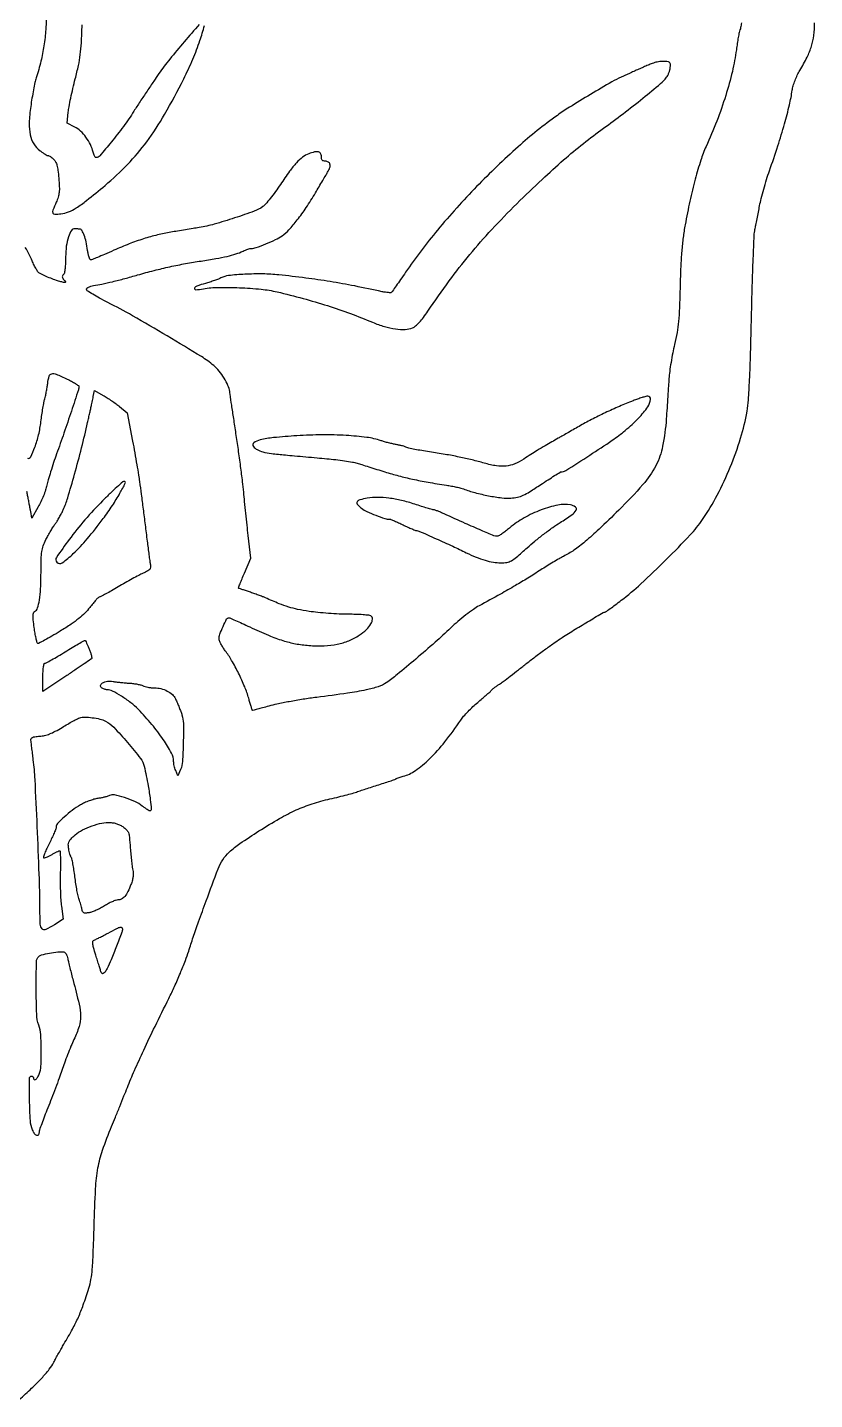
# Model space of a CAD drawing. Extents: x 30 to 2857, y 155 to 3618.
# Drawn here: x 2174 to 2589, y 2012 to 2737 of the extents above; entities that cross this region are included whole.
import ezdxf

# ---------------------------------------------------------------- set-up
doc = ezdxf.new("R2010")
doc.units = 0

msp = doc.modelspace()

# ---------------------------------------------------------------- linework, layer by layer
for points in [[(2183.948342, 2746.178571, -0.011959), (2183.49326, 2735.650893, -0.020852), (2182.544575, 2726.966995, -0.022363), (2180.934376, 2718.824359, -0.016638), (2178.461538, 2710, 0.022914), (2177.816944, 2707.583465, 0.006283), (2177.024919, 2703.721712, 0.006337), (2176.236778, 2699.316829, 0.006571), (2175.570707, 2694.946253, 0.023768), (2174.773979, 2686.173219, 0.062667), (2175.29071, 2679.895726, 0.087377), (2177.159064, 2675.239773, 0.091068), (2180.485349, 2671.578973, 0.011578), (2181.844404, 2670.59129, 0.015215), (2183.131286, 2669.757573, 0.012681), (2184.230388, 2669.129611, 0.124061), (2184.744717, 2669, -0.121636), (2185.208435, 2668.885497, -0.023218), (2185.96305, 2668.442755, -0.023523), (2186.815105, 2667.829231, -0.019735), (2187.659073, 2667.102995, -0.085056), (2188.690515, 2665.749207, -0.054382), (2189.412411, 2663.902845, -0.03486), (2189.94081, 2661.218488, -0.010366), (2190.374744, 2657.058495, -0.010296), (2190.661882, 2652.478617, -0.03689), (2190.568951, 2649.550153, -0.048628), (2190.066763, 2647.106041, -0.02917), (2189.02711, 2644.328381, 0.010463), (2187.263543, 2640.104814, 0.193405), (2187.27416, 2638.683533, 0.308444), (2188.249798, 2638.040327, 0.024188), (2191.522685, 2638.249667, 0.066516), (2195.498168, 2639.243951, 0.048566), (2199.551538, 2641.328318, 0.025742), (2205.041745, 2645.276864, 0.004638), (2214.796898, 2653.234186, 0.028491), (2226.698076, 2664.332098, 0.031934), (2236.782673, 2676.317174, 0.028031), (2246.244533, 2690.771544, 0.015136), (2256.321722, 2709.515714, 0.014804), (2261.16099, 2719.973236, 0.020238), (2264.849108, 2729.673377, 0.015074), (2267.244105, 2737.620294, 0.493385)], [(2169.550094, 2012.316298, 0.010683), (2176.034354, 2018.183722, 0.016534), (2181.3499, 2023.547674, 0.019065), (2185.389694, 2028.250786, 0.049511), (2187.806632, 2032, -0.005357), (2188.902163, 2034.082004, -0.002818), (2190.305791, 2036.646875, -0.002803), (2191.773247, 2039.258243, -0.004311), (2193.075305, 2041.5, 0.00886), (2197.617788, 2049.487237, 0.019927), (2200.708369, 2055.732527, 0.019838), (2203.300147, 2062.221264, 0.008703), (2206.23796, 2071, 0.034183), (2207.349245, 2075.596996, 0.021163), (2208.050722, 2081.111213, 0.011799), (2208.547004, 2089.288442, 0.002318), (2209.023582, 2104, -0.006183), (2209.808088, 2123.547361, -0.030335), (2211.055002, 2134.522319, -0.039379), (2213.480109, 2143.921764, -0.01528), (2218.240089, 2156.5, 0.000947), (2220.25806, 2161.40314, 0.000621), (2222.565255, 2167.059375, 0.000625), (2224.798576, 2172.573761, 0.001202), (2226.572407, 2177, -0.009066), (2230.329267, 2185.963572, -0.005123), (2235.190215, 2196.696543, -0.004358), (2241.185833, 2209.293649, -0.002683), (2248.451764, 2224.021598, 0.009215), (2251.470903, 2230.348331, 0.007098), (2254.538281, 2237.355507, 0.007184), (2257.218666, 2243.988135, 0.016972), (2258.97513, 2249.021598, -0.006062), (2261.344938, 2256.320854, -0.004217), (2264.189793, 2264.506428, -0.002781), (2268.180463, 2275.490653, -0.000793), (2274.498076, 2292.5, -0.057962), (2276.933019, 2297.258025, -0.05894), (2280.383433, 2301.300498, -0.036273), (2285.982155, 2305.772596, -0.008394), (2296.045899, 2312.433697, -0.01172), (2306.897447, 2319.004441, -0.024142), (2315.732409, 2323.52291, -0.027707), (2324.126395, 2326.769715, -0.02198), (2333.5, 2329.361156, 0.002733), (2338.241876, 2330.477632, 0.003578), (2342.5625, 2331.552662, 0.002644), (2346.169385, 2332.497916, 0.033352), (2347.5, 2332.951119, -0.017008), (2348.746705, 2333.42172, -0.002009), (2351.55625, 2334.361854, -0.002401), (2354.907415, 2335.450452, -0.001966), (2358.5, 2336.582878, 0.003392), (2362.020547, 2337.703643, 0.004746), (2365.15, 2338.756296, 0.002907), (2367.765668, 2339.680925, 0.061539), (2368.5, 2340.052575, -0.048303), (2369.055425, 2340.352347, -0.013605), (2369.973859, 2340.709814, -0.013581), (2371.039362, 2341.059134, -0.013938), (2372.113138, 2341.346814, 0.096015), (2378.583552, 2344.277843, 0.038633), (2386.07638, 2350.512604, 0.032243), (2394.167366, 2359.461437, 0.019925), (2402.53514, 2370.919081, -0.029756), (2404.091333, 2372.964295, -0.012817), (2406.391572, 2375.506029, -0.01263), (2408.985576, 2378.094551, -0.01632), (2411.5, 2380.328704, 0.003204), (2413.870812, 2382.326484, 0.004077), (2416.03125, 2384.201461, 0.003204), (2417.818186, 2385.798495, 0.033575), (2418.5, 2386.504562, -0.042169), (2419.102505, 2387.107441, -0.009375), (2420.234375, 2388.027754, -0.009673), (2421.586723, 2389.044292, -0.009198), (2423, 2390.025414, 0.013142), (2424.992387, 2391.43198, 0.002238), (2428.703125, 2394.22653, 0.002441), (2433.031954, 2397.550503, 0.002173), (2437.5, 2401.047394, -0.005391), (2442.260782, 2404.724226, -0.004298), (2447.471875, 2408.58998, -0.004346), (2452.360465, 2412.087123, -0.010919), (2456, 2414.526302, -0.00431), (2462.984014, 2418.904735, -0.003641), (2470.445185, 2423.418653, -0.000779), (2477.768806, 2427.761395, -0.134218), (2478.641665, 2428, 0.156001), (2478.974849, 2428.106547, 0.001133), (2481.377274, 2429.826315, 0.004148), (2484.120301, 2431.834049, 0.002629), (2487.28538, 2434.217241, 0.023592), (2497.6055, 2442.87151, 0.00924), (2511.034421, 2455.724354, 0.008429), (2523.660792, 2468.694263, 0.03952), (2530.171338, 2476.809455, 0.028815), (2537.944646, 2489.791764, 0.022997), (2544.834659, 2504.583812, 0.023175), (2550.273961, 2519.787087, 0.031206), (2553.674604, 2534, 0.025931), (2554.398032, 2539.969099, 0.005409), (2555.008896, 2550.500688, 0.004566), (2555.552339, 2564.799613, 0.001931), (2556.032334, 2584, -0.001909), (2556.437279, 2600.226561, -0.002722), (2556.930293, 2614.63125, -0.001504), (2557.449678, 2626.797312, -0.040513), (2557.857501, 2630, 0.002463), (2558.324422, 2632.271739, 0.000872), (2558.971112, 2635.528125, 0.000866), (2559.668971, 2639.107235, 0.001018), (2560.317235, 2642.5, -0.014935), (2561.155121, 2646.307172, -0.006793), (2562.466283, 2651.234375, -0.006719), (2563.990044, 2656.395109, -0.009169), (2565.51033, 2661, 0.006341), (2569.907689, 2674.070644, 0.009092), (2573.445684, 2685.76984, 0.010321), (2576.050989, 2695.770638, 0.022952), (2577.523949, 2703.5, -0.036505), (2578.034338, 2705.832848, -0.019209), (2578.987333, 2708.644622, -0.018847), (2580.205474, 2711.502805, -0.024889), (2581.538538, 2714, 0.019524), (2585.378742, 2721.011699, 0.040717), (2587.69087, 2726.78993, 0.045105), (2588.896727, 2732.472718, 0.030108), (2589.287556, 2739.117922, 0.015323)], [(2550.705095, 2739.081231, -0.007596), (2550.284368, 2736.618436, -0.043621), (2549.929555, 2735.344234, 0.038972), (2549.553414, 2734.040392, 0.005883), (2549.036664, 2731.370606, 0.006569), (2548.504017, 2728.196987, 0.005636), (2548.025124, 2724.844234, -0.025881), (2545.928993, 2713.477205, -0.017227), (2542.412675, 2700.700118, -0.01619), (2537.714232, 2687.220221, -0.014974), (2532.03942, 2673.711811, 0.029386), (2529.279321, 2666.572375, 0.012046), (2526.34666, 2656.6015, 0.011114), (2523.502516, 2644.966109, 0.00929), (2520.989385, 2632.5, 0.013087), (2519.933072, 2625.703196, 0.011708), (2519.187793, 2618.603633, 0.009758), (2518.679142, 2610.364907, 0.004976), (2518.345339, 2600, -0.003941), (2518.002602, 2588.626555, -0.014197), (2517.521247, 2581.387959, -0.019909), (2516.73075, 2575.550811, -0.015614), (2515.426091, 2569.296248, 0.010686), (2514.446208, 2564.819789, 0.007756), (2513.539883, 2559.7997, 0.007841), (2512.827949, 2555.005547, 0.016958), (2512.463907, 2551.296248, -0.00056), (2512.208984, 2547.382134, -0.000203), (2511.838502, 2541.824523, -0.000201), (2511.427964, 2535.740071, -0.000239), (2511.035582, 2530, -0.031509), (2509.125921, 2515.586888, -0.071491), (2505.494288, 2505.236968, -0.060428), (2498.690966, 2495.312012, -0.017515), (2485.923998, 2481.788983, -0.005074), (2475.534558, 2471.735335, -0.01536), (2468.187866, 2465.185634, -0.02225), (2462.301513, 2460.683822, -0.034859), (2456.832923, 2457.415336, 0.011988), (2454.494602, 2456.15908, 0.004651), (2451.316532, 2454.312859, 0.004601), (2447.909151, 2452.248172, 0.005681), (2444.77373, 2450.259, -0.005645), (2437.95121, 2445.929959, -0.006654), (2431.394153, 2441.992143, -0.005173), (2423.524143, 2437.515617, -0.001868), (2412.250109, 2431.311312, 0.029591), (2409.249119, 2429.436042, 0.011078), (2405.26578, 2426.471299, 0.01093), (2401.05834, 2423.04205, 0.01303), (2397.250109, 2419.621881, -0.008419), (2389.013858, 2412.08657, -0.004732), (2378.773351, 2403.200864, -0.004207), (2368.978887, 2395.004468, -0.020837), (2363.244563, 2390.674787, -0.072844), (2359.046833, 2388.596987, -0.026783), (2352.641116, 2386.888537, -0.016275), (2342.85616, 2385.163119, -0.003896), (2326.5, 2382.95483, 0.007209), (2319.380445, 2381.945523, 0.006511), (2312.046492, 2380.699682, 0.006536), (2305.505388, 2379.412098, 0.020553), (2301.16891, 2378.311597, -0.004234), (2297.95688, 2377.38392, -0.006879), (2295.211564, 2376.65673, -0.00201), (2292.839741, 2376.073387, -0.30036), (2292.587558, 2376.164423, -0.083813), (2292.446689, 2376.43932, -0.00126), (2291.906025, 2378.163924, -0.003369), (2291.295562, 2380.176262, -0.002216), (2290.618881, 2382.5, 0.028775), (2288.502485, 2388.55084, 0.015968), (2285.270523, 2395.674251, 0.015972), (2281.630254, 2402.502204, 0.031921), (2278.25, 2407.59942, -0.01978), (2277.00593, 2409.380043, -0.022093), (2275.954688, 2411.190373, -0.022086), (2275.202416, 2412.797642, -0.098717), (2275, 2413.812891, -0.086355), (2275.430409, 2416.286401, -0.018371), (2277.06247, 2420.357151, -0.011635), (2278.961724, 2424.377749, -0.283828), (2279.969594, 2425, -0.100377), (2280.590263, 2424.87413, -0.001924), (2283.621888, 2423.578005, -0.004577), (2287.151755, 2422.014275, -0.003041), (2291.1728, 2420.159167, 0.009827), (2301.116517, 2415.734305, 0.023708), (2308.672877, 2412.962139, 0.029638), (2315.343477, 2411.294672, 0.027251), (2322.354295, 2410.369507, 0.027429), (2330.439451, 2410.192648, 0.042254), (2337.382707, 2411.011771, 0.047348), (2343.47199, 2412.872179, 0.050062), (2348.98221, 2415.819636, 0.038268), (2352.741065, 2418.78369, 0.072066), (2355.174167, 2421.775971, 0.122071), (2355.936112, 2424.275641, 0.27411), (2355.049789, 2425.969229, 0.113413), (2354.056469, 2426.306929, 0.007182), (2350.967133, 2426.577894, 0.010261), (2347.241454, 2426.77405, 0.007432), (2343.08604, 2426.845599, -0.011159), (2338.30752, 2426.963504, -0.006803), (2332.672149, 2427.30538, -0.006816), (2327.093165, 2427.796649, -0.011988), (2322.5, 2428.375847, -0.012317), (2316.424297, 2429.4441, -0.02523), (2311.738688, 2430.636177, -0.021608), (2306.762217, 2432.412154, -0.006848), (2299.5, 2435.479926, 0.010699), (2297.974183, 2436.110671, 0.003794), (2295.765625, 2436.949561, 0.003763), (2293.325662, 2437.83439, 0.004421), (2291, 2438.63495, -0.000166), (2288.874022, 2439.346596, -0.000259), (2287.043023, 2439.961231, -0.000069), (2285.445017, 2440.498818, -0.009251), (2285.252845, 2440.567479, -0.416495), (2285.193053, 2440.701423, -0.000926), (2286.07238, 2442.959869, -0.004799), (2287.109928, 2445.537015, -0.002873), (2288.389822, 2448.580488), (2291.773954, 2456.5), (2290.381929, 2468.5, -0.001654), (2289.775701, 2473.881512, -0.001049), (2289.103214, 2480.15603, -0.001054), (2288.468827, 2486.319593, -0.00195), (2287.983616, 2491.329039, 0.007112), (2287.391579, 2496.847048, 0.002374), (2286.372396, 2504.902268, 0.002362), (2285.159182, 2513.812362, 0.002693), (2283.911697, 2522.329039, -0.000173), (2282.717819, 2530.202693, -0.000249), (2281.668548, 2537.16228, -0.000127), (2280.782448, 2543.069725, -0.004141), (2280.580376, 2544.5, 0.073131), (2279.678272, 2547.660067, 0.03255), (2277.638395, 2551.492251, 0.032035), (2274.98167, 2555.227204, 0.04548), (2272.136446, 2558.142554, 0.03923), (2265.660186, 2562.847193, 0.003158), (2247.607027, 2573.755323, 0.004611), (2229.22476, 2584.476023, 0.013368), (2216.25, 2591.430419, -0.008823), (2211.938303, 2593.691268, -0.013639), (2208.304688, 2595.809839, -0.0079), (2205.388435, 2597.682925, -0.251101), (2205, 2598.407621, -0.215168), (2205.255668, 2598.974229, -0.062722), (2206.065925, 2599.525907, -0.048915), (2207.268201, 2599.99879, -0.030399), (2208.75, 2600.324252, 0.014495), (2213.051266, 2601.126586, 0.006279), (2218.726131, 2602.431162, 0.005791), (2225.188779, 2604.082035, 0.004864), (2232, 2605.977428, -0.007619), (2240.662345, 2608.336594, -0.008549), (2249.067369, 2610.336202, -0.008789), (2257.313812, 2611.998321, -0.009163), (2265.5, 2613.344528, 0.006691), (2273.31209, 2614.589585, 0.014687), (2279.242143, 2615.79661, 0.018995), (2283.892063, 2617.074304, 0.032263), (2287.651129, 2618.535119, -0.012373), (2288.939958, 2619.095912, -0.013886), (2290.206746, 2619.569691, -0.013235), (2291.302343, 2619.912992, -0.069408), (2291.926112, 2620, 0.084747), (2294.560925, 2620.449814, 0.012336), (2299.660723, 2622.385998, 0.014733), (2304.780916, 2624.654039, 0.039912), (2308.213069, 2626.647657, 0.054824), (2311.89274, 2629.84613, 0.021188), (2316.270769, 2635.008858, 0.018736), (2321.010906, 2641.599692, 0.013142), (2325.865541, 2649.347341, -0.000094), (2327.772236, 2652.574486, -0.000096), (2329.668891, 2655.781863, -0.000093), (2331.318678, 2658.569373, -0.000396), (2332.305151, 2660.232427, 0.049168), (2333.425053, 2662.624162, 0.140162), (2333.536335, 2664.441713, 0.215338), (2332.692506, 2665.571384, 0.126935), (2331.031385, 2666, -0.073159), (2330.075682, 2666.14059, -0.150197), (2329.453138, 2666.557672, -0.126393), (2329.107001, 2667.310623, -0.044891), (2329, 2668.5, 0.131417), (2328.567414, 2670.11743, 0.212221), (2327.434794, 2670.943046, 0.114503), (2325.432376, 2670.910278, 0.029226), (2322.3151, 2669.936382, 0.071786), (2319.093917, 2668.15747, 0.044109), (2315.875836, 2665.242251, 0.030199), (2312.193616, 2660.746068, 0.010339), (2307.399645, 2653.815486, -0.010156), (2304.730722, 2649.954032, -0.011464), (2302.009625, 2646.359795, -0.010759), (2299.567359, 2643.415437, -0.059582), (2298.047664, 2642.03394, -0.066758), (2293.528453, 2639.649744, -0.00868), (2283.21088, 2636.060493, -0.010826), (2272.458898, 2632.784245, -0.027544), (2264.5, 2631.012431, -0.000246), (2261.245414, 2630.475571, -0.00013), (2257.20625, 2629.812407, -0.000129), (2253.072238, 2629.135868, -0.0002), (2249.5, 2628.553676, 0.019877), (2242.441773, 2627.116246, 0.016839), (2235.113082, 2625.053766, 0.015809), (2227.478395, 2622.356352, 0.012965), (2219.5, 2619.009778, -0.002555), (2214.479308, 2616.779819, -0.006638), (2210.834332, 2615.240486, -0.005462), (2208.12826, 2614.174065, -0.091371), (2207.183695, 2614, -0.297683), (2206.787055, 2614.259107, -0.025739), (2206.338019, 2615.444841, -0.027295), (2205.922246, 2617.033539, -0.017378), (2205.605185, 2618.918606, 0.019062), (2204.825436, 2623.460988, 0.037508), (2203.802422, 2626.977481, 0.047708), (2202.637492, 2629.368103, 0.232945), (2201.402175, 2630.15, 0.001218), (2200.782814, 2630.214732, 0.000835), (2200.07957, 2630.285313, 0.000841), (2199.401933, 2630.35103, 0.001708), (2198.868703, 2630.4, 0.28296), (2197.032271, 2629.482495, 0.060276), (2195.45814, 2626.099841, 0.047364), (2194.361764, 2621.20812, 0.031468), (2194, 2615.465602, -0.011839), (2193.921087, 2612.133441, -0.019378), (2193.678237, 2609.32009, -0.018593), (2193.320982, 2607.134694, -0.147602), (2192.842382, 2606.242382, 0.075443), (2192.365283, 2605.594581, 0.143782), (2192.238753, 2604.965847, 0.113524), (2192.465486, 2604.265499, 0.037527), (2193.092382, 2603.376508, -0.017281), (2193.87238, 2602.360319, -0.436398), (2193.809061, 2602.052509, -0.193039), (2193.351851, 2601.977053, -0.006238), (2191.5, 2602.41124, -0.022497), (2189.144536, 2603.10841, -0.009937), (2186.097349, 2604.229791, -0.009854), (2182.931146, 2605.539438, -0.013729), (2180.156138, 2606.843716, -0.12978), (2179.496866, 2607.427734, -0.015846), (2178.469145, 2609.08146, -0.017919), (2177.360505, 2611.167345, -0.013896), (2176.300307, 2613.510497, 0.021101), (2174.914734, 2616.458923, 0.007615), (2172.707276, 2620.531208, 0.007537)], [(2264.523575, 2738.246569, 0.002628), (2256.597303, 2729.110581, 0.008452), (2248.980341, 2719.927721, 0.016118), (2243.228293, 2712.255461, 0.004036), (2240.506155, 2708.302173, 0.001807), (2236.986898, 2703.06118, 0.001788), (2233.305642, 2697.492843, 0.002428), (2230.024976, 2692.438306, -0.01548), (2224.46996, 2684.350027, -0.013303), (2218.146915, 2676.192331, -0.006524), (2212.036333, 2668.923256, -0.21804), (2210.019816, 2668, -0.231932), (2209.666389, 2668.173263, -0.041402), (2209.253882, 2668.807813, -0.037255), (2208.857789, 2669.696689, -0.025857), (2208.539999, 2670.75, 0.053052), (2207.086501, 2674.76521, 0.044074), (2204.744239, 2678.660154, 0.045486), (2201.86811, 2681.936631, 0.072055), (2198.82363, 2684.089977), (2194.733544, 2686.176584), (2195.343238, 2691.838292, -0.01963), (2195.780573, 2694.80153, -0.005599), (2196.690683, 2699.361873, -0.005629), (2197.834509, 2704.490475, -0.005942), (2199.074116, 2709.5, 0.010635), (2200.763922, 2716.614594, 0.021494), (2201.732197, 2722.291369, 0.018316), (2202.295408, 2728.579168, 0.005788), (2202.683116, 2738)], [(2173.836106, 2509.221298, 0.373324), (2175.558808, 2509.935171, 0.027098), (2177.77272, 2515.040666, 0.030646), (2179.750454, 2521.579697, 0.028142), (2180.98231, 2528.5, -0.005285), (2181.463268, 2532.165638, -0.005659), (2182.011694, 2535.7375, -0.005386), (2182.550535, 2538.795071, -0.026379), (2182.964071, 2540.5, 0.0189), (2183.354668, 2542.011348, 0.007041), (2183.792723, 2544.160938, 0.006965), (2184.20503, 2546.520087, 0.008367), (2184.524642, 2548.75, -0.039139), (2185.313319, 2552.564877, -0.27359), (2186.643456, 2553.815464, -0.154911), (2188.961065, 2553.613545, -0.0119), (2194.75, 2551.041674, -0.012381), (2197.144954, 2549.835225, -0.018622), (2199.164062, 2548.65588, -0.013836), (2200.72828, 2547.600483, -0.241956), (2201, 2547.071849, -0.07922), (2200.722104, 2545.328902, -0.000911), (2197.0394, 2534.142592, -0.003104), (2193.103539, 2522.502794, -0.003623), (2189.217351, 2511.5, 0.005956), (2187.611572, 2506.885183, 0.005521), (2186.07373, 2502.115625, 0.005515), (2184.799069, 2497.841555, 0.01841), (2184.0977, 2495, -0.0284), (2183.418232, 2492.465802, -0.014426), (2182.293596, 2489.361667, -0.014283), (2180.945211, 2486.216425, -0.020697), (2179.563327, 2483.529078), (2176.173517, 2477.558156), (2175.562819, 2481.029078, 0.002878), (2175.257099, 2482.709901, 0.001237), (2174.830736, 2484.949167, 0.001224), (2174.364922, 2487.331726, 0.001617), (2173.928194, 2489.5, -0.005977), (2173.503801, 2491.706251, -0.004161)]]:
    msp.add_lwpolyline(points, format="xyb")
for points in [[(2505, 2718.087513, 0.017285), (2503.657293, 2717.613663, 0.004182), (2501.471875, 2716.735217, 0.004286), (2498.980469, 2715.684425, 0.004248), (2496.5, 2714.58801, -0.000564), (2493.960223, 2713.442937, -0.000487), (2491.290425, 2712.24599, -0.00049), (2488.867674, 2711.165482, -0.001426), (2487.190808, 2710.425316, 0.02886), (2482.262671, 2707.918698, 0.002968), (2471.021742, 2701.269303, 0.003701), (2459.894819, 2694.485408, 0.016514), (2453.534389, 2690.245733, 0.027083), (2432.789554, 2673.637155, 0.018247), (2410.916676, 2652.607089, 0.018085), (2390.328584, 2629.711612, 0.024119), (2373.451549, 2607.418095, -0.000791), (2370.810284, 2603.568492, -0.001185), (2368.490055, 2600.215283, -0.00048), (2366.49086, 2597.346501, -0.026175), (2366.084838, 2596.825422, -0.213049), (2365.626664, 2596.61156, -0.019864), (2364.349921, 2596.640714, -0.022778), (2362.766443, 2596.81256, -0.015889), (2361, 2597.143908, 0.005799), (2346.569947, 2600.153278, 0.00812), (2333.608068, 2602.482021, 0.008231), (2320.714614, 2604.365628, 0.006218), (2306.5, 2606.024373, 0.022592), (2298.010908, 2606.522028, 0.016473), (2288.560094, 2606.337111, 0.013824), (2280.012967, 2605.650562, 0.094996), (2276, 2604.421412, -0.028661), (2274.659751, 2603.807818, -0.008502), (2272.545312, 2603.023917, -0.008501), (2270.134765, 2602.222352, -0.009074), (2267.75, 2601.521413, 0.016443), (2263.211067, 2600.114335, 0.228337), (2262.027174, 2598.937362, 0.543067), (2262.616407, 2598.171296, 0.022322), (2266.75, 2598.688624, -0.038632), (2274.638386, 2599.41573, -0.014252), (2285.816065, 2599.261302, -0.014432), (2297.130039, 2598.454614, -0.032389), (2305.619568, 2597.042768, -0.009082), (2319.333766, 2593.574344, -0.010751), (2332.15675, 2589.784413, -0.011212), (2344.307085, 2585.604967, -0.011949), (2356, 2580.96691, 0.02852), (2362.224131, 2578.733701, 0.03777), (2368.107333, 2577.467664, 0.043225), (2373.240037, 2577.210494, 0.089328), (2377.151129, 2578.0626, 0.081032), (2378.7468, 2579.05062, 0.028176), (2380.690036, 2580.944201, 0.023684), (2382.875082, 2583.566767, 0.013799), (2385.253753, 2586.900866, -0.010624), (2396.452944, 2602.811048, -0.014181), (2407.32469, 2616.734215, -0.014307), (2418.88909, 2629.921633, -0.011134), (2432.177859, 2643.604189, -0.005612), (2445.459847, 2656.393606, -0.009663), (2456.839807, 2666.700511, -0.011121), (2467.340456, 2675.444904, -0.012239), (2477.895473, 2683.430214, 0.007537), (2488.207884, 2691.080604, 0.006629), (2498.741266, 2699.367653, 0.004613), (2508.003116, 2706.99759, 0.056771), (2511.147918, 2710.312552, 0.044185), (2511.805097, 2711.367014, 0.025264), (2512.415183, 2712.738687, 0.025072), (2512.893209, 2714.191629, 0.03774), (2513.147918, 2715.5, 0.027921), (2513.253569, 2717.229854, 0.176413), (2512.960646, 2718.047364, 0.177372), (2512.211628, 2718.482625, 0.028286), (2510.5, 2718.686867, 0.025643), (2509.169096, 2718.701419, 0.017052), (2507.646875, 2718.587889, 0.017185), (2506.173147, 2718.37583, 0.031865)], [(2222.5, 2536.49156), (2226.5, 2533.267521), (2229.329806, 2518.271961, -0.002031), (2230.475514, 2512.06234, -0.001994), (2231.578049, 2505.804813, -0.00196), (2232.50156, 2500.309391, -0.007573), (2233.00963, 2496.8882, -0.000826), (2233.886186, 2490.21627, -0.000519), (2234.88975, 2482.415135, -0.000491), (2235.953335, 2474.013339, -0.000472), (2237.014382, 2465.5, 0.001412), (2237.478798, 2461.829986, 0.001512), (2237.953773, 2458.245007, 0.001432), (2238.380119, 2455.166379, 0.007114), (2238.649273, 2453.440451, -0.044678), (2238.793575, 2451.63219, -0.162581), (2238.42309, 2450.557595, -0.110308), (2237.382985, 2449.687343, -0.015405), (2234.835547, 2448.468759, 0.016695), (2232.592003, 2447.388424, 0.004794), (2229.192926, 2445.567805, 0.004818), (2225.39629, 2443.439337, 0.005107), (2221.71484, 2441.278308, -0.004543), (2218.278149, 2439.255737, -0.006722), (2215.22536, 2437.550503, -0.003361), (2212.61694, 2436.16174, -0.121219), (2211.9596, 2436, 0.195739), (2211.401058, 2435.772632, 0.010399), (2210.027582, 2434.37538, 0.015062), (2208.441569, 2432.588434, 0.010292), (2206.74476, 2430.46938, -0.031308), (2204.084472, 2427.419055, -0.02854), (2200.98458, 2424.622875, -0.022025), (2196.911174, 2421.635223, -0.008982), (2191.129843, 2417.92287, -0.006063), (2186.725378, 2415.278323, -0.009852), (2182.914654, 2413.152258, -0.003937), (2179.659007, 2411.451858, -0.325039), (2179.129843, 2411.534589, -0.141178), (2178.84049, 2412.055947, -0.005464), (2178.365051, 2414.230578, -0.009371), (2177.873827, 2416.847183, -0.006435), (2177.410755, 2419.831099, -0.007097), (2176.900007, 2423.834372, -0.034423), (2176.799591, 2426.121013, -0.067285), (2177.022858, 2427.510688, -0.186621), (2177.621388, 2428.277659, 0.179829), (2179.144823, 2430.177802, 0.039249), (2180.165237, 2434.320799, 0.029286), (2180.799226, 2440.366849, 0.011368), (2180.994423, 2448.783244, -0.005497), (2181.078141, 2456.095994, -0.031517), (2181.408945, 2459.957702, -0.050192), (2182.158418, 2462.908044, -0.028786), (2183.611858, 2466.283244, -0.009921), (2184.779696, 2468.504585, -0.007795), (2186.130069, 2470.866047, -0.007892), (2187.454849, 2473.022812, -0.019178), (2188.516775, 2474.558618, 0.021277), (2189.536044, 2476.046039, 0.010368), (2190.714587, 2478.023422, 0.010264), (2191.85763, 2480.134683, 0.014609), (2192.778647, 2482.058618, 0.031337), (2195.084573, 2488.286555, 0.005009), (2198.698666, 2500.764164, 0.005829), (2202.432371, 2514.785174, 0.007098), (2205.587932, 2528, -0.000212), (2206.178951, 2530.6352, -0.000235), (2206.751665, 2533.178125, -0.000217), (2207.242056, 2535.346364, -0.001234), (2207.506495, 2536.5, 0.00415), (2207.728065, 2537.493179, 0.0016), (2208.019676, 2538.874898, 0.001584), (2208.326382, 2540.375366, 0.001954), (2208.602421, 2541.776249), (2209.234704, 2545.052498), (2213.867352, 2542.384048, -0.011876), (2215.931399, 2541.128931, -0.007212), (2218.31416, 2539.552394, -0.007224), (2220.634131, 2537.919195, -0.01264)], [(2493.5, 2539.566058, 0.00977), (2486.316513, 2536.606167, 0.008178), (2478.811332, 2533.193716, 0.008263), (2471.523663, 2529.586494, 0.010845), (2465, 2526.040911, -0.000107), (2461.871887, 2524.252734, -0.0001), (2458.675, 2522.427001, -0.0001), (2455.83788, 2520.808235, -0.000345), (2454, 2519.761769, 0.001272), (2447.140325, 2515.839103, 0.004947), (2442.924418, 2513.358172, 0.006986), (2439.537767, 2511.254847, 0.00499), (2435.804869, 2508.810691, -0.047672), (2431.012984, 2506.227471, -0.073493), (2426.462369, 2505.053736, -0.065709), (2421.406032, 2505.182824, -0.030738), (2415, 2506.603299, 0.010145), (2408.542257, 2508.31689, 0.008827), (2401.714287, 2509.854042, 0.008136), (2394.298192, 2511.261166, 0.006038), (2386.063487, 2512.583014, -0.004958), (2381.952122, 2513.233876, -0.006616), (2378.233426, 2513.911156, -0.004781), (2375.140196, 2514.547681, -0.065677), (2374.063487, 2514.93301, 0.04151), (2373.202867, 2515.28865, 0.011178), (2371.784274, 2515.706634, 0.011241), (2370.146067, 2516.110489, 0.011421), (2368.5, 2516.437968, -0.012005), (2366.679403, 2516.802379, -0.00687), (2364.5, 2517.324867, -0.006859), (2362.321449, 2517.910844, -0.011319), (2360.5, 2518.472512, 0.047792), (2352.913089, 2520.218846, 0.017967), (2342.047202, 2521.251974, 0.016685), (2329.410156, 2521.574256, 0.014176), (2316.070582, 2521.090888, 0.008256), (2303.777819, 2520.091991, 0.036342), (2296.613316, 2518.860356, 0.098977), (2293.317656, 2517.307988, 0.430477), (2293.086541, 2515.395725, 0.098905), (2295.11788, 2513.750024, 0.056499), (2298.071574, 2512.601487, 0.033601), (2302.576855, 2511.731287, 0.008591), (2309.967196, 2510.941641, 0.000026), (2314.818045, 2510.507733, 0.000014), (2320.740594, 2509.978442, 0.000014), (2326.7409, 2509.442548, 0.000023), (2331.851848, 2508.986467, -0.007647), (2336.538827, 2508.496085, -0.007522), (2341.234485, 2507.860285, -0.00743), (2345.331981, 2507.180156, -0.028288), (2347.851848, 2506.574418, -0.001443), (2350.294537, 2505.831219, -0.000414), (2354.072105, 2504.666532, -0.000417), (2358.33054, 2503.34583, -0.000443), (2362.5, 2502.044856, 0.011181), (2369.756186, 2499.950622, 0.011077), (2377.121285, 2498.175831, 0.009875), (2385.285355, 2496.567057, 0.005991), (2395, 2494.971073, -0.007807), (2397.671873, 2494.522147, -0.007837), (2400.325, 2493.990543, -0.007698), (2402.623308, 2493.45527, -0.030831), (2404, 2493.020555, 0.02708), (2410.044944, 2491.0618, 0.017175), (2417.264595, 2489.410441, 0.016902), (2424.178682, 2488.317934, 0.04882), (2429.020971, 2488.195136, 0.035192), (2432.522342, 2488.697711, 0.052765), (2435.452695, 2489.663433, 0.033961), (2438.925209, 2491.523119, 0.006945), (2444.778704, 2495.303685, -0.002678), (2448.679323, 2497.870384, -0.004188), (2452.066184, 2500.032958, -0.001259), (2455.020092, 2501.874092, -0.139609), (2455.462234, 2502, 0.142059), (2457.958512, 2502.723848, 0.002198), (2470.679935, 2510.857369, 0.006048), (2482.544855, 2518.721901, 0.025326), (2489.369066, 2523.889103, 0.024205), (2496.461382, 2530.458305, 0.048398), (2501.254138, 2536.402697, 0.111997), (2502.720466, 2540.312973, 0.462992), (2501.25, 2541.951122, 0.058871), (2500.233939, 2541.802201, 0.008854), (2498.251563, 2541.230347, 0.009836), (2495.925485, 2540.464093, 0.008352)], [(2213.529225, 2486.75, 0.016983), (2204.197375, 2476.681413, 0.018474), (2195.840293, 2466.273389, 0.01071), (2189.13741, 2456.848009, 0.35998), (2189.379693, 2454.286973, 0.366723), (2192.205731, 2454.053555, 0.033882), (2198.056088, 2458.865557, 0.029496), (2205.384599, 2466.641803, 0.014496), (2213.80833, 2477.322576, 0.013151), (2218.673284, 2484.24616, 0.018075), (2222.649829, 2490.731122, 0.013376), (2225.485154, 2496.083262, 0.556478), (2224.91653, 2497, 0.181196), (2224.138597, 2496.708513, 0.00397), (2221.068731, 2493.989062, 0.008531), (2217.514418, 2490.678233, 0.005596)], [(2353.230132, 2488.104724, 0.02351), (2349.271512, 2487.221043, 0.19796), (2347.853618, 2486.126261, 0.324852), (2348.00089, 2484.739139, 0.050895), (2350.165411, 2482.782011, 0.050662), (2353.055631, 2481.080093, 0.015386), (2357.743869, 2479.096953, 0.013855), (2362.469713, 2477.416198, 0.07866), (2365.098904, 2477, -0.09628), (2365.675802, 2476.887874, -0.004439), (2367.532038, 2476.11875, -0.007236), (2369.72546, 2475.14931, -0.005116), (2372.161283, 2474, 0.005821), (2374.605803, 2472.850801, 0.008056), (2376.826216, 2471.88125, 0.005383), (2378.701166, 2471.121868, 0.093788), (2379.345152, 2471, -0.104575), (2380.504233, 2470.754898, -0.000772), (2389.514108, 2466.749393, -0.003335), (2398.290826, 2462.760898, -0.005828), (2405.5, 2459.324007, 0.017955), (2410.653634, 2457.018727, 0.024795), (2415.438687, 2455.352251, 0.027997), (2419.791728, 2454.334982, 0.043401), (2423.633451, 2454.000504, 0.038713), (2426.940451, 2454.25661, 0.091219), (2429.267216, 2455.070813, 0.048621), (2431.926188, 2456.951917, 0.005132), (2437.633451, 2461.989382, -0.012121), (2441.646428, 2465.432828, -0.008138), (2446.388755, 2469.179536, -0.008198), (2451.101776, 2472.659202, -0.016017), (2454.987844, 2475.247372, 0.013319), (2461.152068, 2479.304981, 0.107788), (2463.438807, 2481.773154, 0.385174), (2463.096952, 2483.435582, 0.112274), (2460.481327, 2484.569481, 0.09828), (2453.819339, 2484.499627, 0.039052), (2445.002634, 2481.921523, 0.037819), (2435.942769, 2477.676799, 0.047512), (2428.340508, 2472.378108, -0.013079), (2426.256498, 2470.701459, -0.017093), (2424.261947, 2469.286069, -0.014736), (2422.54835, 2468.227168, -0.131764), (2421.70129, 2468, -0.098031), (2420.084645, 2468.320038, -0.002705), (2413.449494, 2471.096317, -0.004808), (2404.962086, 2474.79842, -0.002118), (2393.804864, 2479.850141, 0.007423), (2391.933858, 2480.673483, 0.009659), (2390.195771, 2481.368479, 0.007606), (2388.729009, 2481.897015, 0.08285), (2388.111761, 2482, -0.070373), (2387.420014, 2482.097844, -0.002472), (2384.81992, 2482.862348, -0.004548), (2381.753624, 2483.810899, -0.003161), (2378.306897, 2484.935653, 0.021582), (2371.278505, 2486.946006, 0.027439), (2364.642366, 2488.157505, 0.03028), (2358.566459, 2488.554012, 0.044339)], [(2206.470053, 2408.439244, -0.011408), (2207.104126, 2406.658046, -0.017387), (2207.564655, 2405.082688, -0.012155), (2207.861684, 2403.786866, -0.251728), (2207.75047, 2403.417137, -0.04721), (2207.362407, 2403.09617, -0.000311), (2203.710301, 2400.618621, -0.001238), (2199.524607, 2397.797981, -0.00079), (2194.644559, 2394.538129), (2182, 2386.120472), (2182, 2393.560236, -0.011748), (2182.068833, 2396.489373, -0.021367), (2182.283306, 2398.873483, -0.017803), (2182.588405, 2400.671914, -0.355749), (2182.991167, 2401, 0.124943), (2183.668097, 2401.171838, 0.002945), (2186.557836, 2402.762109, 0.006319), (2189.929697, 2404.699941, 0.004225), (2193.741167, 2406.99867, -0.002614), (2197.526022, 2409.298008, -0.004072), (2200.813747, 2411.235622, -0.001262), (2203.676526, 2412.881898, -0.130023), (2204.114142, 2412.99867, -0.268704), (2204.426624, 2412.818574, -0.011506), (2205.059524, 2411.659887, -0.017025), (2205.758082, 2410.187081, -0.011006)], [(2227.661282, 2390.470997, -0.016565), (2229.785642, 2390.2744, -0.016373), (2231.900686, 2389.937086, -0.016472), (2233.729699, 2389.520712, -0.058723), (2234.84554, 2389.082664, 0.056979), (2235.896281, 2388.665953, 0.02136), (2237.444774, 2388.318033, 0.020834), (2239.179246, 2388.079553, 0.023748), (2240.853219, 2388, -0.061643), (2244.298319, 2387.573646, -0.057846), (2247.615321, 2386.318201, -0.061959), (2250.324838, 2384.45995, -0.104025), (2251.963334, 2382.252769, -0.006229), (2252.974042, 2379.982344, -0.00614), (2253.932911, 2377.676484, -0.006458), (2254.766809, 2375.519416, -0.01136), (2255.392129, 2373.713018, -0.074425), (2256.13561, 2369.162807, -0.009287), (2256.083542, 2359.125205, -0.00869), (2255.669359, 2349.063355, -0.085751), (2254.708618, 2344.952776), (2253.246018, 2341.5), (2252.123009, 2344.3151, -0.020688), (2251.693022, 2345.537618, -0.016637), (2251.329884, 2346.883343, -0.016949), (2251.077697, 2348.150823, -0.040649), (2251, 2349.104938, 0.125151), (2249.870286, 2353.54765, 0.024349), (2245.536653, 2360.668568, 0.024456), (2239.514638, 2368.684683, 0.020345), (2232.373473, 2376.602341, 0.034422), (2228.367321, 2380.168916, 0.024528), (2223.439722, 2383.609635, 0.022413), (2218.697345, 2386.297855, 0.11524), (2215.783244, 2387.015313, -0.054473), (2215.184978, 2387.087919, -0.025816), (2214.437759, 2387.303781, -0.025224), (2213.671363, 2387.612813, -0.032518), (2213.004871, 2387.975828, -0.314397), (2212.465539, 2389.259257, -0.213447), (2213.436754, 2390.585762, -0.097089), (2216.031377, 2391.459022, -0.076589), (2219, 2391.394314, 0.011979), (2220.703172, 2391.135658, 0.005139), (2222.988001, 2390.86831, 0.005082), (2225.429077, 2390.633149, 0.00668)], [(2215, 2370.450352, -0.082988), (2219.410087, 2367.153505, -0.013258), (2226.670466, 2359.149828, -0.01161), (2233.550463, 2350.762817, -0.114462), (2235.465302, 2346.651314, -0.005381), (2237.542357, 2336.253439, -0.015393), (2238.684814, 2328.971425, -0.01314), (2239.194354, 2323.818173, -0.435545), (2238.433278, 2323, -0.138771), (2238.075805, 2323.101162, -0.006877), (2237.033502, 2323.762378, -0.010665), (2235.808705, 2324.601021, -0.007469), (2234.463905, 2325.595329, 0.057242), (2230.512331, 2327.949241, 0.02836), (2225.055136, 2330.041939, 0.023898), (2219.74499, 2331.464158, 0.174657), (2217.175671, 2331.123223, -0.04686), (2216.24187, 2330.745807, -0.012044), (2214.670353, 2330.317032, -0.012155), (2212.845707, 2329.912908, -0.012084), (2211, 2329.597055, 0.034367), (2208.940539, 2329.149418, 0.017998), (2206.448341, 2328.327053, 0.017818), (2203.942679, 2327.296066, 0.026024), (2201.824138, 2326.198464, 0.028694), (2197.476215, 2323.303462, 0.024102), (2193.216135, 2319.765967, 0.019134), (2189.739054, 2316.329994, 0.190527), (2189, 2314.460898, -0.092332), (2188.831504, 2313.556231, -0.007854), (2187.942115, 2311.355038, -0.010191), (2186.777968, 2308.748752, -0.007715), (2185.398688, 2305.93585, 0.00887), (2184.058588, 2303.186812, 0.014043), (2183.019354, 2300.781, 0.007939), (2182.253809, 2298.770339, 0.291162), (2182.35599, 2298.310677, 0.268633), (2182.761909, 2298.202467, 0.023921), (2183.807969, 2298.540072, 0.026107), (2185.094533, 2299.102654, 0.017157), (2186.514462, 2299.876032, -0.007777), (2187.943828, 2300.689675, -0.010556), (2189.260384, 2301.376469, -0.007732), (2190.374128, 2301.906592, -0.107132), (2190.80716, 2302.001309, -0.401015), (2191.078952, 2301.742532, -0.003677), (2191.200247, 2298.697161, -0.009623), (2191.248222, 2295.065465, -0.005768), (2191.172405, 2290.751309, 0.008512), (2191.114285, 2285.941923, 0.006941), (2191.211188, 2280.793921, 0.007021), (2191.432807, 2276.05636, 0.018186), (2191.764458, 2272.653528), (2192.684105, 2265.807055), (2188.092053, 2262.908523, -0.02937), (2183.466662, 2260.355612, -0.34144), (2181.57301, 2260.764089, -0.166632), (2180.624235, 2263.20984, -0.008151), (2180.417049, 2272.015324, 0.006935), (2180.047204, 2289.546979, 0.002422), (2179.043102, 2314.758093, 0.001797), (2177.844362, 2339.586233, 0.017746), (2176.932662, 2350, -0.000349), (2176.516872, 2353.387976, -0.000434), (2176.135351, 2356.537509, -0.000352), (2175.819168, 2359.182503, -0.003315), (2175.691738, 2360.319179, -0.13633), (2175.84674, 2361.244455, -0.175679), (2176.451425, 2361.849893, -0.079244), (2177.73383, 2362.218729, -0.013714), (2180.255286, 2362.457641, 0.041148), (2182.887672, 2362.853583, 0.035624), (2185.554409, 2363.686576, 0.028937), (2188.54104, 2365.062956, 0.014172), (2192.18253, 2367.138462, -0.005568), (2195.080401, 2368.856859, -0.006603), (2197.856597, 2370.413044, -0.00581), (2200.228102, 2371.666052, -0.041433), (2201.427244, 2372.161263, -0.083213), (2204.055896, 2372.539144, -0.025537), (2208.06802, 2372.240374, -0.02621), (2212.120551, 2371.512141, -0.061612)], [(2224.102117, 2314.7156, -0.042135), (2226.140591, 2313.080228, -0.117157), (2227.135914, 2311.551764, -0.062377), (2227.655578, 2309.220969, -0.006104), (2228.131867, 2303.4656, 0.005467), (2228.428158, 2299.828992, 0.006026), (2228.795834, 2296.315949, 0.005639), (2229.179672, 2293.324365, 0.030341), (2229.504876, 2291.716355, -0.060642), (2229.715274, 2290.213286, -0.038254), (2229.6115, 2288.442373, -0.033069), (2229.202339, 2286.435446, -0.022481), (2228.486149, 2284.216355, -0.023688), (2226.850795, 2280.396476, -0.062554), (2225.231393, 2277.907508, -0.093246), (2223.497691, 2276.496682, -0.124925), (2221.540793, 2276, 0.084365), (2220.403867, 2275.806792, 0.019497), (2218.590667, 2275.091706, 0.019593), (2216.540199, 2274.091538, 0.018045), (2214.515882, 2272.907936, -0.019648), (2212.409287, 2271.685264, -0.017034), (2210.111801, 2270.568276, -0.017367), (2207.960495, 2269.699692, -0.047066), (2206.369962, 2269.285185, -0.024331), (2204.464751, 2269.070474, -0.152565), (2203.524493, 2269.299798, -0.172618), (2202.944034, 2270.007545, -0.03321), (2202.480653, 2271.627249, 0.011548), (2202.177664, 2272.890816, 0.007836), (2201.777105, 2274.315329, 0.007899), (2201.346776, 2275.679453, 0.015649), (2200.954927, 2276.744083, -0.045257), (2200.537893, 2278.123868, -0.00636), (2199.974504, 2281.047893, -0.007217), (2199.400216, 2284.535753, -0.006079), (2198.890497, 2288.244083, 0.006036), (2198.393427, 2291.862717, 0.008503), (2197.856629, 2295.074824, 0.005427), (2197.333703, 2297.744221, 0.107957), (2196.996753, 2298.5, -0.070734), (2196.672534, 2299.103148, -0.014657), (2196.28968, 2300.248138, -0.015126), (2195.921317, 2301.615638, -0.013753), (2195.623188, 2303.046852, -0.036651), (2195.407716, 2305.099403, -0.101621), (2195.653805, 2306.522585, -0.086269), (2196.470086, 2307.866366, -0.021741), (2198.242798, 2309.726023, -0.064088), (2201.755831, 2312.32993, -0.034193), (2206.652812, 2314.644265, -0.033947), (2211.922297, 2316.304755, -0.054111), (2216.602117, 2316.913162, -0.037072), (2218.605436, 2316.806999, -0.039515), (2220.527599, 2316.405251, -0.03954), (2222.361533, 2315.706422, -0.037214)], [(2224, 2260.672178, -0.090681), (2223.683643, 2258.942189, -0.002345), (2220.848698, 2251.554869, -0.005425), (2217.993104, 2244.446034, -0.016985), (2215.861193, 2239.757802, -0.031003), (2214.811398, 2237.935892, -0.140079), (2213.888114, 2237.145949, -0.316185), (2213.134777, 2237.285447, -0.122627), (2212.568094, 2238.25, 0.002184), (2212.322059, 2239.069941, 0.00016), (2211.636072, 2241.317738, 0.000223), (2210.81584, 2243.998048, 0.000169), (2209.913614, 2246.938045, -0.006602), (2208.747493, 2250.91992, -0.039818), (2208.336469, 2253.033244, -0.097942), (2208.435652, 2254.228925, -0.247639), (2209.020843, 2254.840281, 0.032005), (2209.868601, 2255.184541, 0.003408), (2211.779565, 2256.123112, 0.004191), (2214.040682, 2257.276638, 0.003357), (2216.456708, 2258.555522, -0.00375), (2221.079146, 2260.997683, -0.051291), (2222.845033, 2261.694944, -0.262512), (2223.641364, 2261.500176, -0.207265)], [(2195.142224, 2244.989235, 0.009903), (2195.538777, 2243.130993, 0.002611), (2196.247383, 2240.174963, 0.002649), (2197.089354, 2236.81874, 0.002718), (2197.959891, 2233.5, -0.008383), (2201.079005, 2221.035254, -0.053673), (2201.86473, 2214.583686, -0.080379), (2201.081003, 2209.271023, -0.031469), (2198.394543, 2202.340495, 0.009414), (2196.811698, 2198.737057, 0.005362), (2195.027569, 2194.32581, 0.005352), (2193.325996, 2189.844777, 0.008819), (2191.995486, 2186.017466, -0.006965), (2190.600831, 2181.957167, -0.003175), (2188.67098, 2176.688969, -0.003143), (2186.566827, 2171.162184, -0.004318), (2184.600944, 2166.221577, 0.004072), (2182.838226, 2161.79792, 0.005812), (2181.351527, 2157.841251, 0.003346), (2180.161965, 2154.490202, 0.083799), (2180, 2153.530594, -0.10821), (2179.664177, 2151.997042, -0.374638), (2178.810078, 2151.612826, -0.175844), (2177.642967, 2152.48598, -0.046179), (2176.530264, 2154.581811, -0.083875), (2175.389603, 2159.488344, -0.010602), (2174.954638, 2170.394948, -0.005057), (2174.856703, 2181.858498, -0.413753), (2176, 2183, -0.099038), (2176.381638, 2182.923658, -0.097945), (2176.70625, 2182.70625, -0.097945), (2176.923658, 2182.381638, -0.099038), (2177, 2182, 0.210084), (2177.354254, 2181.194086, 0.347627), (2178.056512, 2181.142456, 0.105722), (2179.07747, 2182.207209, 0.040282), (2180.019388, 2184.046807, 0.085724), (2180.976063, 2188.29165, 0.014629), (2181.153795, 2196.601356, 0.015741), (2180.82492, 2204.955009, 0.065861), (2179.816136, 2209.871889, -0.074858), (2178.722994, 2215.730889, -0.008468), (2178.47822, 2229.267095, -0.004762), (2178.596611, 2243.396781, -0.194084), (2179.774555, 2246.172784, -0.137466), (2181.338996, 2247.05378, -0.014335), (2185.499911, 2247.944937, -0.018767), (2189.832591, 2248.576671, -0.048653), (2192.984786, 2248.608278, -0.174326), (2193.620014, 2248.315112, -0.064001), (2194.239312, 2247.525989, -0.051655), (2194.771256, 2246.379319, -0.035188)]]:
    msp.add_lwpolyline(points, format="xyb", close=True)

doc.saveas('drawing.dxf')
